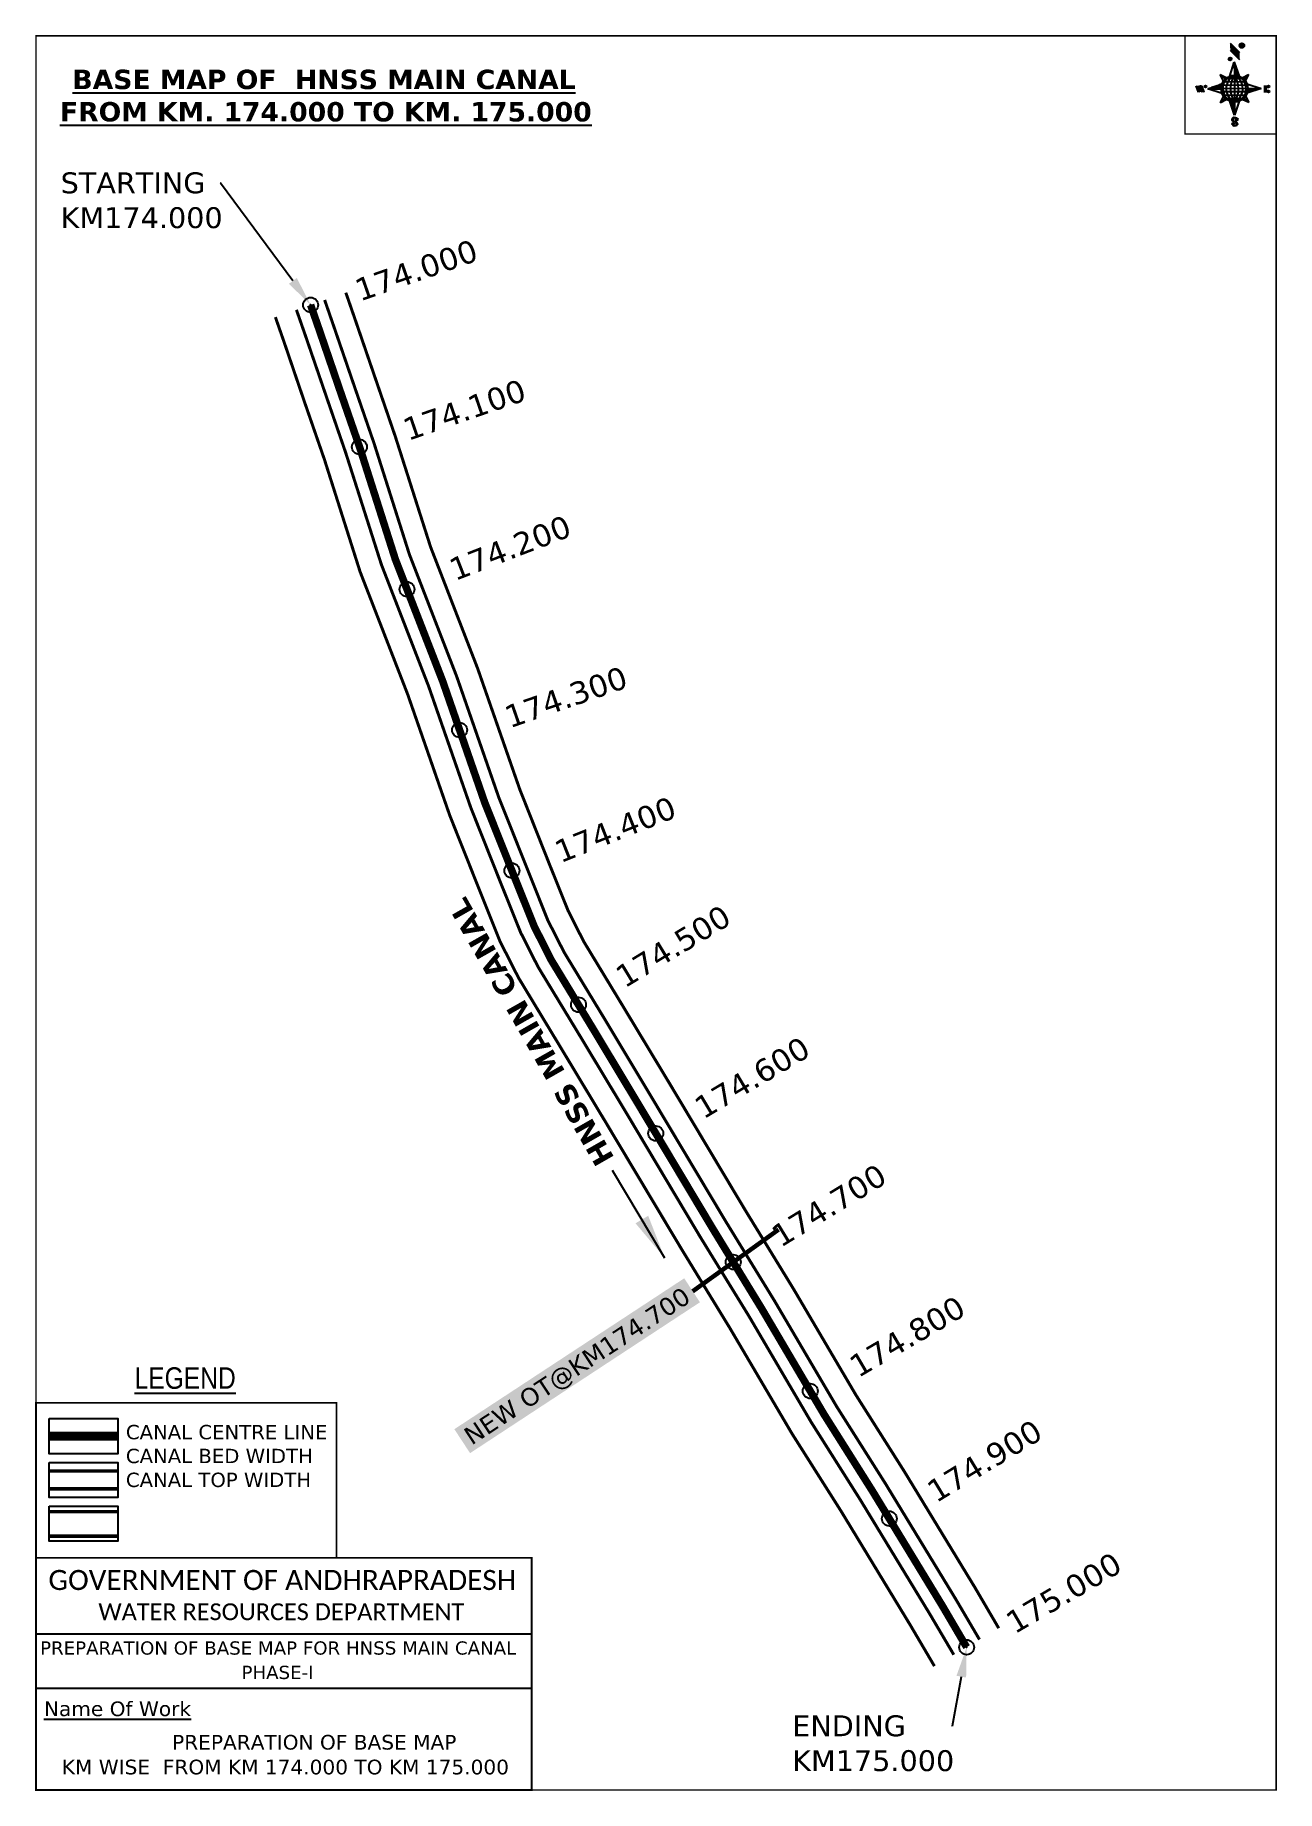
# Model space of a CAD drawing. Header units: inches. Extents: x 750793 to 751626, y 1658914 to 1660091.
import ezdxf
from ezdxf import colors
from ezdxf.entities.mleader import LeaderData, LeaderLine
from ezdxf.enums import TextEntityAlignment as Align
from ezdxf.math import Vec2, Vec3

# ---------------------------------------------------------------- set-up
doc = ezdxf.new("R2010")
doc.units = ezdxf.units.IN
doc.header["$MEASUREMENT"] = 0
doc.header["$PDMODE"] = 32
doc.header["$PDSIZE"] = 10
doc.linetypes.add('HIDDEN2', pattern=[0.1875, 0.125, -0.0625])
for name, color, linetype in [('AQUADUCT', 1, 'Continuous'), ('bord', 1, 'Continuous'), ('CANAL1', 1, 'Continuous'), ('CSMark', 72, 'Continuous'), ('DCBMS', 232, 'Continuous'), ('PAGE', 7, 'Continuous'), ('STRUCTURE', 5, 'Continuous'), ('TEXT', 7, 'Continuous')]:
    doc.layers.add(name, color=color, linetype=linetype)
doc.styles.add('ARIALN', font='ARIALN_1.TTF')
doc.styles.get("Standard").update_dxf_attribs({"font": 'verdana_0.ttf'})
doc.dimstyles.get("Standard").update_dxf_attribs({"dimtxt": 0.18, "dimasz": 0.18, "dimexe": 0.18, "dimexo": 0.0625, "dimgap": 0.09, "dimtad": 0, "dimtih": 1, "dimtoh": 1, "dimdec": 4, "dimzin": 0, "dimdsep": 46, "dimtxsty": 'Standard', "dimcen": 0.09, "dimadec": 0, "dimazin": 0, "dimtfac": 1, "dimtdec": 4, "dimtofl": 0, "dimtmove": 0, "dimatfit": 3, "dimfxl": 0, "dimtolj": 1, "dimtzin": 0, "dimarcsym": 0})
pattern_1 = [(267.297113149, (-8720374.938, 50637915.138), (10.5367255337, -0.497431438), [])]
pattern_2 = [(357.297113149, (-8720374.938, 50637915.138), (0.497431438, 10.5367255337), [])]

# ---------------------------------------------------------------- blocks, each defined once
blk = doc.blocks.new('*X16')
at = {"color": 0, "linetype": 'Continuous'}
for p, q in [((6321.6, 240.5), (6322.3, 241.2)), ((6321.6, 240.3), (6322.3, 241)), ((6321.6, 240.1), (6322.3, 240.8)), ((6321.6, 239.9), (6322.4, 240.7)), ((6321.6, 239.8), (6322.4, 240.6)), ((6321.6, 239.6), (6322.5, 240.5)), ((6321.6, 239.4), (6322.5, 240.3)), ((6321.6, 239.2), (6322.6, 240.2)), ((6321.7, 239.1), (6322.6, 240.1)), ((6321.8, 240.8), (6322.4, 241.4)), ((6321.8, 239), (6322.7, 240)), ((6321.8, 239), (6322.8, 239.9)), ((6321.9, 238.9), (6322.9, 239.8)), ((6322, 238.8), (6323, 239.7)), ((6322.1, 241.3), (6322.4, 241.6)), ((6322.1, 238.7), (6323.1, 239.6)), ((6322.2, 238.6), (6323.1, 239.6)), ((6322.3, 238.5), (6323.2, 239.5)), ((6322.4, 238.5), (6323.3, 239.4)), ((6322.5, 238.4), (6323.4, 239.3)), ((6322.7, 238.4), (6323.6, 239.3)), ((6322.8, 238.3), (6323.7, 239.2)), ((6322.9, 238.3), (6323.8, 239.1)), ((6323.1, 238.2), (6323.9, 239.1)), ((6323.2, 238.2), (6324, 239)), ((6323.3, 238.2), (6324.2, 239)), ((6323.5, 238.1), (6324.3, 238.9)), ((6323.7, 238.1), (6324.4, 238.9)), ((6323.8, 238.1), (6324.6, 238.8)), ((6324.1, 238.2), (6324.7, 238.8)), ((6324.3, 238.3), (6324.9, 238.8)), ((6324.6, 238.3), (6325.1, 238.8)), ((6324.8, 238.4), (6325.2, 238.8)), ((6325.1, 238.5), (6325.4, 238.8)), ((6325.4, 238.6), (6325.6, 238.8))]:
    blk.add_line(p, q, dxfattribs=at)
blk = doc.blocks.new('*X15')
at = {"color": 0, "linetype": 'Continuous'}
for p, q in [((6324.4, 240.3), (6324.5, 240.4)), ((6324.6, 240.3), (6324.8, 240.5)), ((6324.7, 240.2), (6325, 240.5)), ((6324.8, 240.2), (6325.2, 240.6)), ((6325, 240.1), (6325.5, 240.6)), ((6325.1, 240.1), (6325.6, 240.6)), ((6325.2, 240), (6325.8, 240.6)), ((6325.3, 240), (6326, 240.6)), ((6325.4, 239.9), (6326.1, 240.6)), ((6325.5, 239.8), (6326.2, 240.5)), ((6325.6, 239.8), (6326.3, 240.5)), ((6325.7, 239.7), (6326.5, 240.4)), ((6325.9, 239.6), (6326.6, 240.3)), ((6326, 239.5), (6326.7, 240.3)), ((6326, 239.4), (6326.8, 240.2)), ((6326.1, 239.3), (6327, 240.2)), ((6326.2, 239.3), (6327.1, 240.1)), ((6326.3, 239.2), (6327.1, 240)), ((6326.4, 239.1), (6327.2, 239.9)), ((6326.5, 239), (6327.3, 239.8)), ((6326.5, 238.9), (6327.4, 239.7)), ((6326.6, 238.8), (6327.5, 239.6)), ((6326.7, 238.7), (6327.5, 239.5)), ((6326.8, 238.6), (6327.6, 239.4)), ((6326.8, 238.5), (6327.7, 239.3)), ((6326.8, 236.5), (6327.4, 237)), ((6326.9, 238.3), (6327.8, 239.2)), ((6326.9, 238.2), (6327.9, 239.1)), ((6326.9, 236.8), (6327.6, 237.4)), ((6327, 238.1), (6327.8, 239)), ((6327, 237.9), (6327.8, 238.8)), ((6327, 237.8), (6327.8, 238.6)), ((6327, 237.6), (6327.8, 238.4)), ((6327, 237.4), (6327.8, 238.2)), ((6327, 237.3), (6327.8, 238)), ((6327, 237.1), (6327.8, 237.9))]:
    blk.add_line(p, q, dxfattribs=at)
blk = doc.blocks.new('H')
at = {"layer": 'bord', "extrusion": (0.000427885, 0.004792, 0.999988)}
h = blk.add_hatch(dxfattribs=at)
h.set_pattern_fill('LINE', color=8, scale=84.387686, angle=-2.7029, style=0)
h.set_pattern_definition(pattern_2)
h.paths.add_polyline_path([(-492, 786, -0.090992), (-448, 775), (-486, 912)])
h = blk.add_hatch(dxfattribs=at)
h.set_pattern_fill('LINE', color=8, scale=84.387686, angle=-92.7029, style=0)
h.set_pattern_definition(pattern_1)
h.paths.add_polyline_path([(-625, 665, -0.090992), (-615, 710), (-751, 671)])
h = blk.add_hatch(dxfattribs=at)
h.set_pattern_fill('LINE', color=8, scale=84.387686, angle=-2.7029, style=0)
h.set_pattern_definition(pattern_2)
h.paths.add_polyline_path([(-504, 533, -0.090992), (-549, 543), (-510, 406)])
h = blk.add_hatch(dxfattribs=at)
h.set_pattern_fill('LINE', color=8, scale=84.387686, angle=-92.7029, style=0)
h.set_pattern_definition(pattern_1)
h.paths.add_polyline_path([(-246, 647), (-372, 653, -0.090992), (-382, 609)])
for p, q in [((-519, 1020, -1217), (-435, 927, -1216)), ((-516, 1087, -1217), (-432, 994, -1217)), ((-538, 774, -1216), (-487, 906, -1216)), ((-487, 906, -1216), (-493, 780, -1216)), ((-487, 906, -1216), (-448, 769, -1216)), ((-865, 701, -1215), (-847, 638, -1215)), ((-847, 700, -1215), (-829, 637, -1215)), ((-829, 699, -1215), (-811, 636, -1215)), ((-829, 699, -1215), (-811, 698, -1215)), ((-811, 698, -1215), (-794, 635, -1215)), ((-752, 665, -1215), (-615, 704, -1215)), ((-627, 794, -1216), (-567, 760, -1216)), ((-627, 794, -1216), (-584, 747, -1215)), ((-599, 731, -1215), (-627, 794, -1216)), ((-421, 753, -1216), (-359, 781, -1216)), ((-359, 781, -1216), (-405, 739, -1216)), ((-359, 781, -1216), (-392, 721, -1215)), ((-379, 693, -1215), (-246, 641, -1215)), ((-213, 669, -1215), (-217, 601, -1215)), ((-752, 665, -1215), (-625, 659, -1215)), ((-619, 614, -1215), (-752, 665, -1215)), ((-639, 526, -1214), (-606, 585, -1215)), ((-639, 526, -1214), (-593, 568, -1215)), ((-577, 553, -1215), (-639, 526, -1214)), ((-511, 400, -1214), (-549, 537, -1214)), ((-460, 533, -1215), (-511, 400, -1214)), ((-505, 527, -1214), (-511, 400, -1214)), ((-371, 513, -1214), (-431, 546, -1215)), ((-371, 513, -1214), (-414, 560, -1215)), ((-399, 576, -1215), (-371, 513, -1214)), ((-246, 641, -1215), (-383, 603, -1215)), ((-373, 647, -1215), (-246, 641, -1215)), ((-197, 600, -1215), (-194, 668, -1215))]:
    blk.add_line(p, q, dxfattribs=at)
at = {"layer": 'bord', "color": 8, "linetype": 'ByBlock', "extrusion": (0.000427885, 0.004792, 0.999988)}
for p, q in [((-375, 679, -1215), (-620, 691, -1215)), ((-386, 711, -1215), (-605, 722, -1215)), ((-411, 744, -1216), (-578, 752, -1216)), ((-493, 780, -1216), (-505, 527, -1214)), ((-373, 647, -1215), (-625, 659, -1215)), ((-378, 616, -1215), (-623, 628, -1215)), ((-392, 585, -1215), (-611, 595, -1215)), ((-420, 555, -1215), (-587, 562, -1215))]:
    blk.add_line(p, q, dxfattribs=at)
at = {"layer": 'bord', "extrusion": (0.000427885, 0.004792, 0.999988), "elevation": -1212}
for points, const_width in [([(-522, 960), (-516, 1093)], 1.61), ([(-434, 933), (-428, 1066)], 1.61), ([(-870, 707), (-846, 706)], 0.642), ([(-829, 643), (-821, 678)], 0.642), ([(-793, 641), (-782, 694)], 0.642), ([(-223, 676), (-174, 673)], 0.706), ([(-829, 643), (-855, 644)], 0.642), ([(-811, 642), (-784, 641)], 0.642), ([(-177, 605), (-226, 607)], 0.706), ([(-195, 645), (-185, 644)], 0.706)]:
    blk.add_lwpolyline(points, dxfattribs=dict(at, const_width=const_width))
for points, const_width in [([(-414, 1073, 1), (-398, 1058, 1)], 22.3), ([(-530, 950, 1), (-520, 939, 1)], 14.8), ([(-776, 697, 1), (-769, 690, 1)], 8.9), ([(-180, 618, 1), (-173, 611, 1)], 9.79), ([(-178, 667, 1), (-171, 660, 1)], 9.79), ([(-490, 362, 1), (-498, 369, 1)], 11.1), ([(-525, 322, 1), (-533, 329, 1)], 11.1)]:
    blk.add_lwpolyline(points, format="xyb", close=True, dxfattribs=dict(at, const_width=const_width))
for points in [[(-537, 317), (-531, 310), (-520, 307), (-505, 307), (-494, 310), (-486, 318), (-487, 326), (-491, 333), (-494, 336), (-503, 341), (-522, 347), (-530, 352), (-534, 355), (-537, 363), (-537, 373), (-530, 381), (-520, 384), (-504, 384), (-493, 380), (-487, 373)], [(-522, 348), (-526, 354), (-528, 361), (-528, 371), (-526, 375), (-521, 381), (-515, 384)], [(-505, 307), (-499, 312), (-497, 319), (-497, 327), (-501, 335), (-509, 343)]]:
    blk.add_lwpolyline(points, dxfattribs=at)
at = {"layer": 'bord', "extrusion": (0.000427885, 0.004792, 0.999988)}
for centre, radius in [((-406, 1065, -1212), 22.3), ((-525, 944, -1212), 14.8), ((-773, 694, -1212), 8.9), ((-498, 659, -1212), 127), ((-177, 615, -1212), 9.79), ((-174, 663, -1212), 9.79), ((-494, 365, -1212), 11.1), ((-529, 325, -1212), 11.1)]:
    blk.add_circle(centre, radius, dxfattribs=at)
at = {"layer": 'bord', "color": 8, "linetype": 'ByBlock', "extrusion": (0.000427885, 0.004792, 0.999988)}
for centre, radius, start, end in [((-482, 658, -1212), 128, 94.9254, 259.6691), ((-437, 656, -1212), 141, 113.2864, 241.308), ((-316, 651, -1212), 222, 142.5892, 212.0053), ((-560, 662, -1212), 141, 293.2864, 61.308), ((-681, 668, -1212), 222, 322.5892, 32.0053), ((-515, 660, -1212), 128, 274.9254, 79.6691)]:
    blk.add_arc(centre, radius, start, end, dxfattribs=at)
at = {"layer": 'bord', "extrusion": (0.000427885, 0.004792, 0.999988)}
for points in [[(-516, 1093, -1212), (-431, 1000, -1212), (-519, 1026, -1212), (-434, 933, -1212)], [(-864, 707, -1212), (-846, 706, -1212), (-846, 644, -1212), (-829, 643, -1212)], [(-829, 705, -1212), (-811, 704, -1212), (-811, 642, -1212), (-793, 641, -1212)], [(-193, 674, -1212), (-197, 606, -1212), (-213, 675, -1212), (-216, 607, -1212)]]:
    blk.add_solid(points, dxfattribs=at)
at = {"layer": 'bord', "extrusion": (0.000427885, 0.004792, 0.999988), "xscale": 7.977342409717546, "yscale": 7.977342408231451, "zscale": 7.977342408476333, "rotation": 138.0840426661453}
for name, p in [('*X15', (38301, -31929, -1212)), ('*X16', (38314, -31951, -1212))]:
    blk.add_blockref(name, p, dxfattribs=at)

msp = doc.modelspace()

# ---------------------------------------------------------------- linework, layer by layer
at = {"color": 4, "const_width": 3}
msp.add_lwpolyline([(751234.1, 1659249.2), (751291.7, 1659290.6)], dxfattribs=at)
at = {"color": 3}
for p in [(750978.1, 1659910.1), (751010.8, 1659815), (751042.7, 1659719.6), (751077.9, 1659625.3), (751113, 1659531.1), (751157.6, 1659441.2), (751209.4, 1659355), (751261.3, 1659268.8), (751312.9, 1659182.4), (751365.9, 1659096.9), (751417.7, 1659010.7)]:
    msp.add_point(p, dxfattribs=at)
at = {"layer": 'CANAL1', "color": 200, "const_width": 2}
for points in [[(751001.7, 1659918.3), (751007.7, 1659901), (751021.4, 1659861.1), (751034.8, 1659822.1), (751058.5, 1659747.9), (751090, 1659666.6), (751118.3, 1659585.4), (751138, 1659535.7), (751150.7, 1659504.1), (751161.1, 1659483.6), (751188.5, 1659438.4), (751218.9, 1659388), (751269.2, 1659303.8), (751301.8, 1659250.6), (751343.4, 1659179.9), (751376, 1659128.4), (751423.1, 1659051), (751439.2, 1659023.5)], [(750954.5, 1659901.9), (750954.5, 1659901.9), (750960.5, 1659884.7), (750974.1, 1659844.8), (750987.4, 1659806.4), (751011.3, 1659731.2), (751043.1, 1659649.3), (751071.4, 1659567.9), (751091.6, 1659517.2), (751105.1, 1659483.5), (751117.4, 1659459.3), (751145.7, 1659412.5), (751176, 1659362.2), (751226.4, 1659277.9), (751258.9, 1659224.8), (751300.7, 1659153.8), (751333.5, 1659102), (751380.1, 1659025.3), (751396.1, 1658998.1)]]:
    msp.add_lwpolyline(points, dxfattribs=at)
at = {"layer": 'CANAL1', "color": 5, "const_width": 2}
for points in [[(750968.6, 1659906.8), (750968.6, 1659906.8), (750974.6, 1659889.6), (750988.3, 1659849.7), (751001.6, 1659811.1), (751025.5, 1659736.2), (751057.2, 1659654.5), (751085.5, 1659573.1), (751105.5, 1659522.8), (751118.8, 1659489.7), (751130.5, 1659466.6), (751158.6, 1659420.3), (751188.9, 1659370), (751239.2, 1659285.6), (751271.8, 1659232.6), (751313.5, 1659161.6), (751346.2, 1659109.9), (751393, 1659033), (751409.1, 1659005.7)], [(751426.3, 1659015.9), (751410.2, 1659043.3), (751363.2, 1659120.5), (751330.6, 1659172), (751288.9, 1659242.9), (751256.3, 1659296), (751206, 1659380.2), (751175.7, 1659430.7), (751148, 1659476.3), (751137, 1659497.9), (751124.1, 1659530.2), (751104.2, 1659580.1), (751075.9, 1659661.4), (751044.3, 1659742.9), (751020.6, 1659817.4), (751007.2, 1659856.2), (750993.5, 1659896.1), (750987.5, 1659913.4)]]:
    msp.add_lwpolyline(points, dxfattribs=at)
at = {"layer": 'CANAL1', "color": 1, "linetype": 'HIDDEN2', "ltscale": 100, "const_width": 5}
msp.add_lwpolyline([(750978.1, 1659910.1), (750984.1, 1659892.8), (750997.7, 1659853), (751011.1, 1659814.3), (751034.9, 1659739.6), (751066.6, 1659658), (751094.8, 1659576.6), (751114.8, 1659526.5), (751127.9, 1659493.8), (751139.2, 1659471.4), (751167.1, 1659425.5), (751197.4, 1659375.1), (751247.8, 1659290.8), (751280.3, 1659237.7), (751322.1, 1659166.8), (751354.7, 1659115.2), (751401.6, 1659038.2), (751417.7, 1659010.8)], dxfattribs=at)
at = {"layer": 'CANAL1', "color": 1, "linetype": 'HIDDEN2', "ltscale": 100, "const_width": 6, "elevation": -0.4}
msp.add_lwpolyline([(750848.9, 1659152.1), (750802.9, 1659152.1)], dxfattribs=at)
at = {"layer": 'CANAL1', "color": 5, "const_width": 2.4, "elevation": -0.4}
for points in [[(750848.9, 1659128.8), (750802.9, 1659128.8)], [(750848.9, 1659116.8), (750802.9, 1659116.8)]]:
    msp.add_lwpolyline(points, dxfattribs=at)
at = {"layer": 'CANAL1', "color": 200, "const_width": 2.4, "elevation": -0.4}
for points in [[(750848.9, 1659101.6), (750802.9, 1659101.6)], [(750848.9, 1659085.1), (750802.9, 1659085.1)]]:
    msp.add_lwpolyline(points, dxfattribs=at)
at = {"layer": 'PAGE', "const_width": 1}
msp.add_lwpolyline([(750794.1, 1660090.4), (750794.1, 1658915.1), (751625.1, 1658915.1), (751625.1, 1660090.4), (750794.1, 1660090.4)], dxfattribs=at)
at = {"layer": 'PAGE'}
for points, const_width in [([(751625.1, 1660090.4), (751564, 1660090.4), (751564, 1660024.6), (751625.1, 1660024.6)], 1), ([(750995.4, 1659070.7), (750794.1, 1659070.7), (750794.1, 1659174.5), (750995.4, 1659174.5)], 1.2), ([(750794.1, 1659070.7), (751126.2, 1659070.7), (751126.2, 1658915.1), (750794.1, 1658915.1)], 1.2)]:
    msp.add_lwpolyline(points, close=True, dxfattribs=dict(at, const_width=const_width))
at = {"layer": 'PAGE', "elevation": -0.4}
for points in [[(750802.9, 1659163.9), (750848.9, 1659163.9), (750848.9, 1659140.4), (750802.9, 1659140.4)], [(750802.9, 1659134.6), (750848.9, 1659134.6), (750848.9, 1659111.1), (750802.9, 1659111.1)], [(750802.9, 1659105.3), (750848.9, 1659105.3), (750848.9, 1659081.8), (750802.9, 1659081.8)]]:
    msp.add_lwpolyline(points, close=True, dxfattribs=at)
at = {"layer": 'PAGE'}
for points in [[(750794.1, 1659019.8), (751126.2, 1659019.8)], [(750794.1, 1658983.4), (751126.2, 1658983.4)]]:
    msp.add_lwpolyline(points, dxfattribs=at)

# ---------------------------------------------------------------- block references
at = {"layer": 'AQUADUCT', "color": 1, "xscale": 0.0703495379661093, "yscale": 0.07034953800030053, "zscale": 0.07034953795990817, "rotation": 3.078330607406165}
msp.add_blockref('H', (751634.7, 1660011, 85.4), dxfattribs=at)

# ---------------------------------------------------------------- texts
at = {"layer": 'CANAL1', "insert": (751170.2, 1659330.7), "char_height": 14, "width": 205.129, "attachment_point": 1, "rotation": 119.642}
msp.add_mtext('\\pi0.96322;{\\fVerdana|b1|i0|c0|p34;HNSS MAIN CANAL}', dxfattribs=at)
at = {"layer": 'CSMark', "color": 1}
for s, rotation, p in [('174.000', 19.2077, (751008.7, 1659919.4)), ('174.100', 19.0411, (751040.9, 1659826)), ('174.200', 21.2082, (751072.1, 1659732)), ('174.300', 19.174, (751109, 1659633.4)), ('174.400', 21.6905, (751142.7, 1659542.9)), ('174.500', 31.2499, (751184.6, 1659458.4)), ('174.600', 30.8517, (751237.4, 1659370.6)), ('174.700', 31.5211, (751289.1, 1659284.6)), ('174.800', 30.4633, (751341.2, 1659197.4)), ('174.900', 31.3057, (751393.3, 1659113.5)), ('175.000', 30.4343, (751446, 1659025.7))]:
    msp.add_text(s, height=15, rotation=rotation, dxfattribs=at).set_placement(p, align=Align.MIDDLE_LEFT)
at = {"layer": 'PAGE', "extrusion": (0.000201441, 0.004807, 0.999988), "style": 'ARIALN'}
msp.add_text('%%ULEGEND', height=14.4, rotation=359.9999, dxfattribs=at).set_placement((750894, 1659171.2, 8126.7), align=Align.MIDDLE)
at = {"layer": 'PAGE', "extrusion": (0.000201441, 0.004807, 0.999988)}
for s, height, p in [('PREPARATION OF BASE MAP FOR HNSS MAIN CANAL', 8.878, (750796.8, 1658985.9, 8125.8)), ('%%UName Of Work', 9.822, (750799.4, 1658944.7, 8124.5))]:
    msp.add_text(s, height=height, rotation=359.9999, dxfattribs=at).set_placement(p)
for s, height, p in [('PHASE-I', 8.88, (750955.9, 1658974, 8125.7)), ('PREPARATION OF BASE MAP', 9.822, (750980.5, 1658927.2, 8124.5)), ('KM WISE  FROM KM 174.000 TO KM 175.000', 9.822, (750961.2, 1658910.6, 8124.5))]:
    msp.add_text(s, height=height, rotation=359.9999, dxfattribs=at).set_placement(p, align=Align.MIDDLE_CENTER)
at = {"layer": 'PAGE', "extrusion": (0.000201441, 0.004807, 0.999988), "attachment_point": 1, "text_direction": (1, -1e-06, -0.000201)}
for s, insert, char_height, width in [('CANAL CENTRE LINE CANAL BED WIDTH {\\H2.3741x; }CANAL TOP WIDTH{\\H1.9188x; }', (750854.3, 1659159.7, -0.4), 9.6, 168.926), ('\\pi3.5885;{\\fCalibri|b0|i0|c0|p34;\\H1.3333x;GOVERNMENT OF ANDHRAPRADESH\\P\\pi37.073;\\H0.83998x;WATER RESOURCES DEPARTMENT}', (750798.8, 1659062.5, -1.3), 10.059, 321.276)]:
    msp.add_mtext(s, dxfattribs=dict(at, insert=insert, char_height=char_height, width=width))
at = {"layer": 'STRUCTURE', "color": 5, "insert": (751079.4, 1659155.8), "char_height": 12, "width": 177.044, "attachment_point": 1, "rotation": 33.2747, "bg_fill": 1, "box_fill_scale": 1.3, "bg_fill_color": 7, "bg_fill_true_color": 16777215, "bg_fill_transparency": 4390977}
msp.add_mtext('NEW OT@KM174.700', dxfattribs=at)
at = {"layer": 'TEXT', "color": 1, "insert": (750796.7, 1660067.7), "char_height": 13, "width": 379.826, "attachment_point": 1}
msp.add_mtext('\\pi21.755;{\\fVerdana|b1|i0|c0|p34;\\LBASE MAP OF  HNSS MAIN CANAL \\P\\pi13.452;FROM KM. 174.000 TO KM. 175.000}', dxfattribs=at)

# ---------------------------------------------------------------- leaders
at = {"layer": 'CANAL1'}
msp.add_leader([(751215.4, 1659271.5), (751180.5, 1659330.2)], dimstyle='Standard', override={"dimasz": 30, "dimgap": 0.09, "dimtad": 0}, dxfattribs=at)
at = {"layer": 'DCBMS', "color": 5}
ml = msp.add_multileader_mtext('Standard', dxfattribs=at)
ml.set_content('STARTING\\PKM174.000', color=5)
ml.set_leader_properties()
ml.build(insert=Vec2(0, 0))
ml.multileader.update_dxf_attribs({"dogleg_length": 0.36, "arrow_head_size": 20})
ctx = ml.context
ctx.base_point, ctx.char_height, ctx.arrow_head_size, ctx.landing_gap_size, ctx.plane_origin = Vec3(750810.5, 1659991.7), 14, 20, 0.09, Vec3(751486.8, 1660076.6)
notes = []
notes.append((ctx, [(0, (1, 1, 0), (750917.8, 1659991.7), (-1, 0), 0.36, [(0, [(750978.1, 1659910.1)], 0, [])])]))
ctx.mtext.insert, ctx.mtext.flow_direction = Vec3(750810.6, 1659998.9), 5
ml = msp.add_multileader_mtext('Standard', dxfattribs=at)
ml.set_content('ENDING \\PKM175.000', color=5)
ml.set_leader_properties()
ml.build(insert=Vec2(0, 0))
ml.multileader.update_dxf_attribs({"dogleg_length": 0.36, "arrow_head_size": 20})
ctx = ml.context
ctx.base_point, ctx.char_height, ctx.arrow_head_size, ctx.landing_gap_size, ctx.plane_origin = Vec3(751300.7, 1658957.9), 14, 20, 0.09, Vec3(751444.1, 1658879.6)
notes.append((ctx, [(0, (1, 1, 0), (751408.1, 1658957.9), (-1, 0), 0.36, [(0, [(751417.7, 1659010.7)], 0, [])])]))
ctx.mtext.insert, ctx.mtext.width, ctx.mtext.flow_direction = Vec3(751300.8, 1658965.1), 108.896, 5
for ctx, leaders in notes:
    for number, flags, end, landing, length, lines in leaders:
        leader = LeaderData()
        leader.index, (leader.has_last_leader_line, leader.has_dogleg_vector, leader.attachment_direction) = number, flags
        leader.last_leader_point, leader.dogleg_vector, leader.dogleg_length = Vec3(end), Vec3(landing), length
        for number, points, colour, breaks in lines:
            line = LeaderLine()
            line.index, line.vertices, line.color, line.breaks = number, Vec3.list(points), colors.encode_raw_color(colour), breaks
            leader.lines.append(line)
        ctx.leaders.append(leader)

doc.saveas('drawing.dxf')
